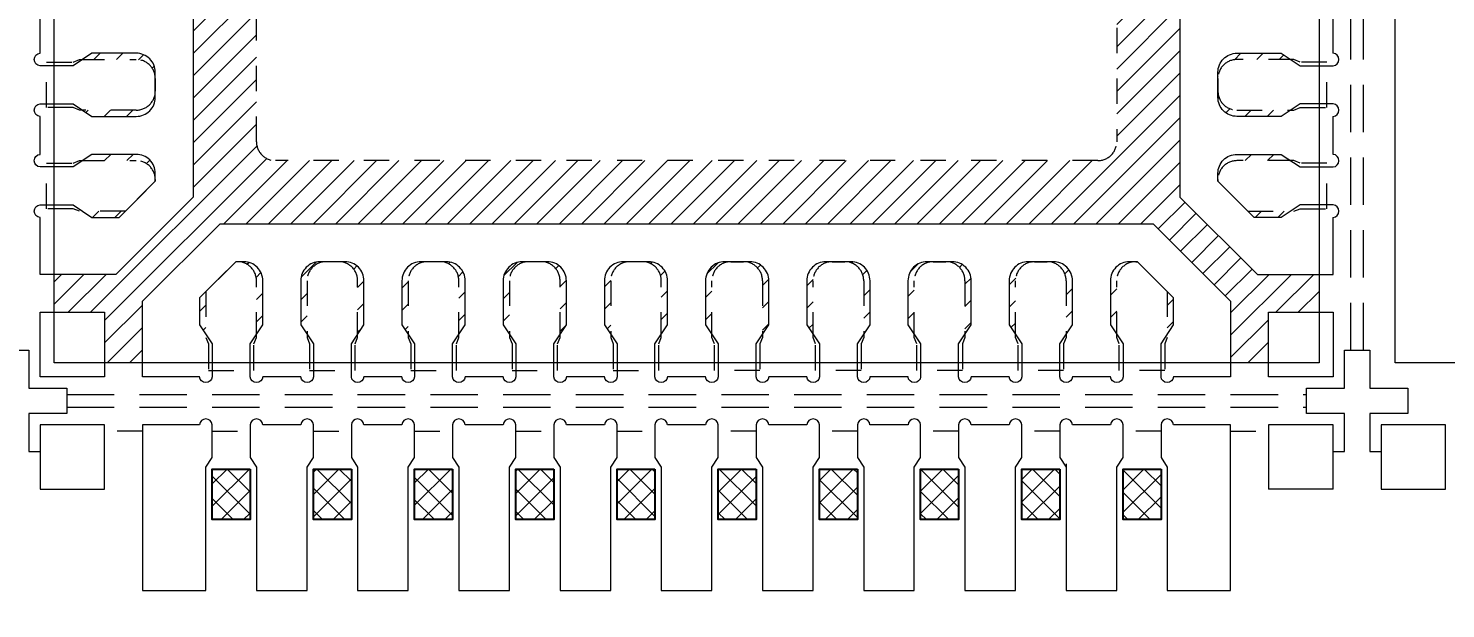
# Model space of a CAD drawing. Extents: x -140 to 3541, y -503 to -95.
# Drawn here: x 3213.26 to 3218.86, y -344.53 to -342.24 of the extents above; entities that cross this region are included whole.
import ezdxf

# ---------------------------------------------------------------- set-up
doc = ezdxf.new("R2010")
doc.units = 0
doc.header["$LTSCALE"] = 5
doc.header["$MEASUREMENT"] = 0
doc.header["$PDMODE"] = 3
doc.linetypes.add('HIDDEN', pattern=[0.375, 0.25, -0.125])
doc.layers.get('Defpoints').update_dxf_attribs({"linetype": 'CONTINUOUS'})
for name, color, linetype in [('1', 7, 'CONTINUOUS'), ('1D', 4, 'CONTINUOUS'), ('ETCH', 4, 'CONTINUOUS'), ('PKG', 2, 'CONTINUOUS'), ('PLATING', 3, 'CONTINUOUS'), ('标注', 4, 'CONTINUOUS')]:
    doc.layers.add(name, color=color, linetype=linetype)
doc.layers.add('标注线', color=3, linetype='CONTINUOUS', lineweight=18)
doc.styles.add('SIMPLEX', font='SIMPLEX')
doc.styles.add('宋体', font='')
doc.styles.get('宋体').set_extended_font_data('SimSun')
doc.dimstyles.new('副本Standard', dxfattribs={"dimtxt": 0.05, "dimasz": 0.05, "dimexe": 0.07, "dimexo": 0.07, "dimgap": 0.07, "dimtad": 1, "dimzin": 1, "dimdsep": 46, "dimtxsty": 'SIMPLEX', "dimcen": 0.1, "dimclrd": 256, "dimclre": 256, "dimclrt": 256, "dimadec": 0, "dimazin": 0, "dimtfac": 1, "dimtofl": 0, "dimtmove": 0, "dimatfit": 0, "dimfxl": 1, "dimlwd": -1, "dimlwe": -1, "dimarcsym": 0})
pattern_1 = [(45, (3216.350355, -338.826074), (-0.0441942, 0.0441942), [])]

# ---------------------------------------------------------------- blocks, each defined once
blk = doc.blocks.new('*D110')
at = {"layer": 'Defpoints', "color": 0}
for p in [(3239.5643, -274.4233), (3204.8143, -346.9113), (3206.9959, -355.1343)]:
    blk.add_point(p, dxfattribs=at)
at = {"layer": '标注', "lineweight": 0}
for p, q in [((3204.8143, -346.9363), (3204.8143, -351.1343)), ((3204.8143, -351.1343), (3206.9959, -353.1343)), ((3206.9959, -353.1343), (3206.9959, -355.1343))]:
    blk.add_line(p, q, dxfattribs=at)
at = {"layer": '标注', "lineweight": 0, "insert": (3206.9959, -357.2513), "char_height": 1, "attachment_point": 5, "rotation": 90, "style": '宋体'}
blk.add_mtext('34.750', dxfattribs=at)
blk = doc.blocks.new('*D131')
at = {"layer": 'Defpoints', "color": 0}
for p in [(3204.8213, -274.4233), (3198.5555, -349.3993), (3232.8023, -349.3993)]:
    blk.add_point(p, dxfattribs=at)
at = {"layer": '标注', "lineweight": 0}
blk.add_line((3232.7773, -349.3993), (3198.5555, -349.3993), dxfattribs=at)
at = {"layer": '标注', "lineweight": 0, "insert": (3196.4412, -349.3993), "char_height": 1, "attachment_point": 5, "style": '宋体'}
blk.add_mtext('74.976', dxfattribs=at)
blk = doc.blocks.new('*U148')
at = {"layer": '标注线'}
h = blk.add_hatch(dxfattribs=at)
h.set_pattern_fill('ANSI37', color=256, scale=0.5)
h.set_pattern_definition([(45, (-3340.25684, 269.03637), (-0.0441941738, 0.0441941738), []), (135, (-3340.25684, 269.03637), (-0.0441941738, -0.0441941738), [])])
h.paths.add_polyline_path([(-0.075, -0.1), (-0.075, 0.1), (0.075, 0.1), (0.075, -0.1)])
at = {"layer": 'PLATING'}
blk.add_lwpolyline([(0.075, 0.1), (0.075, -0.1), (-0.075, -0.1), (-0.075, 0.1)], close=True, dxfattribs=at)

msp = doc.modelspace()

# ---------------------------------------------------------------- hatches: boundary and pattern name
at = {"layer": 'ETCH', "lineweight": 0}
h = msp.add_hatch(dxfattribs=at)
h.set_pattern_fill('ANSI31', color=256, scale=0.5)
h.set_pattern_definition([(45, (2657.711686, -341.60486), (-0.044194174, 0.044194174), [])])
h.paths.add_polyline_path([(3217.81434, -339.21741), (3218.12041, -338.91135), (3218.36434, -338.91135), (3218.36434, -338.76135), (3218.16434, -338.76135), (3218.16434, -338.56135), (3218.01434, -338.56135), (3218.01434, -338.80528), (3217.70828, -339.11135), (3214.02041, -339.11135), (3213.71434, -338.80528), (3213.71434, -338.56135), (3213.56434, -338.56135), (3213.56434, -338.76135), (3213.36434, -338.76135), (3213.36434, -338.91135), (3213.60828, -338.91135), (3213.91434, -339.21741), (3213.91434, -342.90528), (3213.60828, -343.21135), (3213.36434, -343.21135), (3213.36434, -343.36135), (3213.56434, -343.36135), (3213.56434, -343.56135), (3213.71434, -343.56135), (3213.71434, -343.31741), (3214.02041, -343.01135), (3217.70828, -343.01135), (3218.01434, -343.31741), (3218.01434, -343.56135), (3218.16434, -343.56135), (3218.16434, -343.36135), (3218.36434, -343.36135), (3218.36434, -343.21135), (3218.12041, -343.21135), (3217.81434, -342.90528)])
h.paths.add_polyline_path([(3214.46434, -339.36135), (3217.48934, -339.36135, -0.4142136), (3217.56434, -339.43635), (3217.56434, -342.68635, -0.4142136), (3217.48934, -342.76135), (3214.23934, -342.76135, -0.4142136), (3214.16434, -342.68635), (3214.16434, -339.66135)], flags=16)
h = msp.add_hatch(dxfattribs=at)
h.set_pattern_fill('ANSI31', color=256, scale=0.5)
h.set_pattern_definition(pattern_1)
h.paths.add_polyline_path([(3213.47684, -340.56135), (3213.51434, -340.58635), (3213.68934, -340.58635, 0.4142136), (3213.76434, -340.51135), (3213.76434, -340.48635, -0.4142136), (3213.68934, -340.56135)])
h.paths.add_polyline_path([(3213.51434, -340.33635), (3213.47684, -340.36135), (3213.68934, -340.36135, -0.4142136), (3213.76434, -340.43635), (3213.76434, -340.41135, 0.4142136), (3213.68934, -340.33635)])
h.paths.add_polyline_path([(3213.47684, -340.16135), (3213.51434, -340.18635), (3213.68934, -340.18635, 0.4142136), (3213.76434, -340.11135), (3213.76434, -340.08635, -0.4142136), (3213.68934, -340.16135)])
h.paths.add_polyline_path([(3213.51434, -339.93635), (3213.47684, -339.96135), (3213.68934, -339.96135, -0.4142136), (3213.76434, -340.03635), (3213.76434, -340.01135, 0.4142136), (3213.68934, -339.93635)])
h.paths.add_polyline_path([(3213.47684, -339.76135), (3213.51434, -339.78635), (3213.68934, -339.78635, 0.4142136), (3213.76434, -339.71135), (3213.76434, -339.68635, -0.4142136), (3213.68934, -339.76135)])
h.paths.add_polyline_path([(3213.51434, -339.53635), (3213.47684, -339.56135), (3213.68934, -339.56135, -0.4142136), (3213.76434, -339.63635), (3213.76434, -339.61135, 0.4142136), (3213.68934, -339.53635)])
h.paths.add_polyline_path([(3213.47684, -339.36135), (3213.51434, -339.38635), (3213.68934, -339.38635, 0.4142136), (3213.76434, -339.31135), (3213.76434, -339.28635, -0.4142136), (3213.68934, -339.36135)])
h.paths.add_polyline_path([(3213.51434, -339.13635), (3213.47684, -339.16135), (3213.64614, -339.16135), (3213.62114, -339.13635)])
h.paths.add_polyline_path([(3213.47684, -342.96135), (3213.51434, -342.98635), (3213.62114, -342.98635), (3213.64614, -342.96135)])
h.paths.add_polyline_path([(3213.51434, -342.73635), (3213.47684, -342.76135), (3213.68934, -342.76135, -0.4142136), (3213.76434, -342.83635), (3213.76434, -342.81135, 0.4142136), (3213.68934, -342.73635)])
h.paths.add_polyline_path([(3213.47684, -342.56135), (3213.51434, -342.58635), (3213.68934, -342.58635, 0.4142136), (3213.76434, -342.51135), (3213.76434, -342.48635, -0.4142136), (3213.68934, -342.56135)])
h.paths.add_polyline_path([(3213.51434, -342.33635), (3213.47684, -342.36135), (3213.68934, -342.36135, -0.4142136), (3213.76434, -342.43635), (3213.76434, -342.41135, 0.4142136), (3213.68934, -342.33635)])
h.paths.add_polyline_path([(3213.47684, -342.16135), (3213.51434, -342.18635), (3213.68934, -342.18635, 0.4142136), (3213.76434, -342.11135), (3213.76434, -342.08635, -0.4142136), (3213.68934, -342.16135)])
h.paths.add_polyline_path([(3213.51434, -341.93635), (3213.47684, -341.96135), (3213.68934, -341.96135, -0.4142136), (3213.76434, -342.03635), (3213.76434, -342.01135, 0.4142136), (3213.68934, -341.93635)])
h.paths.add_polyline_path([(3213.47684, -341.76135), (3213.51434, -341.78635), (3213.68934, -341.78635, 0.4142136), (3213.76434, -341.71135), (3213.76434, -341.68635, -0.4142136), (3213.68934, -341.76135)])
h.paths.add_polyline_path([(3213.51434, -341.53635), (3213.47684, -341.56135), (3213.68934, -341.56135, -0.4142136), (3213.76434, -341.63635), (3213.76434, -341.61135, 0.4142136), (3213.68934, -341.53635)])
h.paths.add_polyline_path([(3213.47684, -341.36135), (3213.51434, -341.38635), (3213.68934, -341.38635, 0.4142136), (3213.76434, -341.31135), (3213.76434, -341.28635, -0.4142136), (3213.68934, -341.36135)])
h.paths.add_polyline_path([(3213.51434, -341.13635), (3213.47684, -341.16135), (3213.68934, -341.16135, -0.4142136), (3213.76434, -341.23635), (3213.76434, -341.21135, 0.4142136), (3213.68934, -341.13635)])
h.paths.add_polyline_path([(3213.47684, -340.96135), (3213.51434, -340.98635), (3213.68934, -340.98635, 0.4142136), (3213.76434, -340.91135), (3213.76434, -340.88635, -0.4142136), (3213.68934, -340.96135)])
h.paths.add_polyline_path([(3213.51434, -340.73635), (3213.47684, -340.76135), (3213.68934, -340.76135, -0.4142136), (3213.76434, -340.83635), (3213.76434, -340.81135, 0.4142136), (3213.68934, -340.73635)])
h = msp.add_hatch(dxfattribs=at)
h.set_pattern_fill('ANSI31', color=256, scale=0.5)
h.set_pattern_definition(pattern_1)
h.paths.add_polyline_path([(3218.25184, -340.56135), (3218.21434, -340.58635), (3218.03934, -340.58635, -0.4142136), (3217.96434, -340.51135), (3217.96434, -340.48635, 0.4142136), (3218.03934, -340.56135)])
h.paths.add_polyline_path([(3218.21434, -340.33635), (3218.25184, -340.36135), (3218.03934, -340.36135, 0.4142136), (3217.96434, -340.43635), (3217.96434, -340.41135, -0.4142136), (3218.03934, -340.33635)])
h.paths.add_polyline_path([(3218.25184, -340.16135), (3218.21434, -340.18635), (3218.03934, -340.18635, -0.4142136), (3217.96434, -340.11135), (3217.96434, -340.08635, 0.4142136), (3218.03934, -340.16135)])
h.paths.add_polyline_path([(3218.21434, -339.93635), (3218.25184, -339.96135), (3218.03934, -339.96135, 0.4142136), (3217.96434, -340.03635), (3217.96434, -340.01135, -0.4142136), (3218.03934, -339.93635)])
h.paths.add_polyline_path([(3218.25184, -339.76135), (3218.21434, -339.78635), (3218.03934, -339.78635, -0.4142136), (3217.96434, -339.71135), (3217.96434, -339.68635, 0.4142136), (3218.03934, -339.76135)])
h.paths.add_polyline_path([(3218.21434, -339.53635), (3218.25184, -339.56135), (3218.03934, -339.56135, 0.4142136), (3217.96434, -339.63635), (3217.96434, -339.61135, -0.4142136), (3218.03934, -339.53635)])
h.paths.add_polyline_path([(3218.25184, -339.36135), (3218.21434, -339.38635), (3218.03934, -339.38635, -0.4142136), (3217.96434, -339.31135), (3217.96434, -339.28635, 0.4142136), (3218.03934, -339.36135)])
h.paths.add_polyline_path([(3218.21434, -339.13635), (3218.25184, -339.16135), (3218.08254, -339.16135), (3218.10754, -339.13635)])
h.paths.add_polyline_path([(3218.25184, -342.96135), (3218.21434, -342.98635), (3218.10754, -342.98635), (3218.08254, -342.96135)])
h.paths.add_polyline_path([(3218.21434, -342.73635), (3218.25184, -342.76135), (3218.03934, -342.76135, 0.4142136), (3217.96434, -342.83635), (3217.96434, -342.81135, -0.4142136), (3218.03934, -342.73635)])
h.paths.add_polyline_path([(3218.25184, -342.56135), (3218.21434, -342.58635), (3218.03934, -342.58635, -0.4142136), (3217.96434, -342.51135), (3217.96434, -342.48635, 0.4142136), (3218.03934, -342.56135)])
h.paths.add_polyline_path([(3218.21434, -342.33635), (3218.25184, -342.36135), (3218.03934, -342.36135, 0.4142136), (3217.96434, -342.43635), (3217.96434, -342.41135, -0.4142136), (3218.03934, -342.33635)])
h.paths.add_polyline_path([(3218.25184, -342.16135), (3218.21434, -342.18635), (3218.03934, -342.18635, -0.4142136), (3217.96434, -342.11135), (3217.96434, -342.08635, 0.4142136), (3218.03934, -342.16135)])
h.paths.add_polyline_path([(3218.21434, -341.93635), (3218.25184, -341.96135), (3218.03934, -341.96135, 0.4142136), (3217.96434, -342.03635), (3217.96434, -342.01135, -0.4142136), (3218.03934, -341.93635)])
h.paths.add_polyline_path([(3218.25184, -341.76135), (3218.21434, -341.78635), (3218.03934, -341.78635, -0.4142136), (3217.96434, -341.71135), (3217.96434, -341.68635, 0.4142136), (3218.03934, -341.76135)])
h.paths.add_polyline_path([(3218.21434, -341.53635), (3218.25184, -341.56135), (3218.03934, -341.56135, 0.4142136), (3217.96434, -341.63635), (3217.96434, -341.61135, -0.4142136), (3218.03934, -341.53635)])
h.paths.add_polyline_path([(3218.25184, -341.36135), (3218.21434, -341.38635), (3218.03934, -341.38635, -0.4142136), (3217.96434, -341.31135), (3217.96434, -341.28635, 0.4142136), (3218.03934, -341.36135)])
h.paths.add_polyline_path([(3218.21434, -341.13635), (3218.25184, -341.16135), (3218.03934, -341.16135, 0.4142136), (3217.96434, -341.23635), (3217.96434, -341.21135, -0.4142136), (3218.03934, -341.13635)])
h.paths.add_polyline_path([(3218.25184, -340.96135), (3218.21434, -340.98635), (3218.03934, -340.98635, -0.4142136), (3217.96434, -340.91135), (3217.96434, -340.88635, 0.4142136), (3218.03934, -340.96135)])
h.paths.add_polyline_path([(3218.21434, -340.73635), (3218.25184, -340.76135), (3218.03934, -340.76135, 0.4142136), (3217.96434, -340.83635), (3217.96434, -340.81135, -0.4142136), (3218.03934, -340.73635)])
h = msp.add_hatch(dxfattribs=at)
h.set_pattern_fill('ANSI31', color=256, scale=0.5)
h.set_pattern_definition(pattern_1)
h.paths.add_polyline_path([(3216.36434, -343.44885), (3216.33934, -343.41135), (3216.33934, -343.23635, -0.4142136), (3216.41434, -343.16135), (3216.43934, -343.16135, 0.4142136), (3216.36434, -343.23635)])
h.paths.add_polyline_path([(3216.58934, -343.41135), (3216.56434, -343.44885), (3216.56434, -343.23635, 0.4142136), (3216.48934, -343.16135), (3216.51434, -343.16135, -0.4142136), (3216.58934, -343.23635)])
h.paths.add_polyline_path([(3216.76434, -343.44885), (3216.73934, -343.41135), (3216.73934, -343.23635, -0.4142136), (3216.81434, -343.16135), (3216.83934, -343.16135, 0.4142136), (3216.76434, -343.23635)])
h.paths.add_polyline_path([(3216.98934, -343.41135), (3216.96434, -343.44885), (3216.96434, -343.23635, 0.4142136), (3216.88934, -343.16135), (3216.91434, -343.16135, -0.4142136), (3216.98934, -343.23635)])
h.paths.add_polyline_path([(3217.16434, -343.44885), (3217.13934, -343.41135), (3217.13934, -343.23635, -0.4142136), (3217.21434, -343.16135), (3217.23934, -343.16135, 0.4142136), (3217.16434, -343.23635)])
h.paths.add_polyline_path([(3217.38934, -343.41135), (3217.36434, -343.44885), (3217.36434, -343.23635, 0.4142136), (3217.28934, -343.16135), (3217.31434, -343.16135, -0.4142136), (3217.38934, -343.23635)])
h.paths.add_polyline_path([(3217.56434, -343.44885), (3217.53934, -343.41135), (3217.53934, -343.23635, -0.4142136), (3217.61434, -343.16135), (3217.63934, -343.16135, 0.4142136), (3217.56434, -343.23635)])
h.paths.add_polyline_path([(3217.78934, -343.41135), (3217.76434, -343.44885), (3217.76434, -343.27955), (3217.78934, -343.30455)])
h.paths.add_polyline_path([(3213.96434, -343.44885), (3213.93934, -343.41135), (3213.93934, -343.30455), (3213.96434, -343.27955)])
h.paths.add_polyline_path([(3214.18934, -343.41135), (3214.16434, -343.44885), (3214.16434, -343.23635, 0.4142136), (3214.08934, -343.16135), (3214.11434, -343.16135, -0.4142136), (3214.18934, -343.23635)])
h.paths.add_polyline_path([(3214.36434, -343.44885), (3214.33934, -343.41135), (3214.33934, -343.23635, -0.4142136), (3214.41434, -343.16135), (3214.43934, -343.16135, 0.4142136), (3214.36434, -343.23635)])
h.paths.add_polyline_path([(3214.58934, -343.41135), (3214.56434, -343.44885), (3214.56434, -343.23635, 0.4142136), (3214.48934, -343.16135), (3214.51434, -343.16135, -0.4142136), (3214.58934, -343.23635)])
h.paths.add_polyline_path([(3214.76434, -343.44885), (3214.73934, -343.41135), (3214.73934, -343.23635, -0.4142136), (3214.81434, -343.16135), (3214.83934, -343.16135, 0.4142136), (3214.76434, -343.23635)])
h.paths.add_polyline_path([(3214.98934, -343.41135), (3214.96434, -343.44885), (3214.96434, -343.23635, 0.4142136), (3214.88934, -343.16135), (3214.91434, -343.16135, -0.4142136), (3214.98934, -343.23635)])
h.paths.add_polyline_path([(3215.16434, -343.44885), (3215.13934, -343.41135), (3215.13934, -343.23635, -0.4142136), (3215.21434, -343.16135), (3215.23934, -343.16135, 0.4142136), (3215.16434, -343.23635)])
h.paths.add_polyline_path([(3215.38934, -343.41135), (3215.36434, -343.44885), (3215.36434, -343.23635, 0.4142136), (3215.28934, -343.16135), (3215.31434, -343.16135, -0.4142136), (3215.38934, -343.23635)])
h.paths.add_polyline_path([(3215.56434, -343.44885), (3215.53934, -343.41135), (3215.53934, -343.23635, -0.4142136), (3215.61434, -343.16135), (3215.63934, -343.16135, 0.4142136), (3215.56434, -343.23635)])
h.paths.add_polyline_path([(3215.78934, -343.41135), (3215.76434, -343.44885), (3215.76434, -343.23635, 0.4142136), (3215.68934, -343.16135), (3215.71434, -343.16135, -0.4142136), (3215.78934, -343.23635)])
h.paths.add_polyline_path([(3215.96434, -343.44885), (3215.93934, -343.41135), (3215.93934, -343.23635, -0.4142136), (3216.01434, -343.16135), (3216.03934, -343.16135, 0.4142136), (3215.96434, -343.23635)])
h.paths.add_polyline_path([(3216.18934, -343.41135), (3216.16434, -343.44885), (3216.16434, -343.23635, 0.4142136), (3216.08934, -343.16135), (3216.11434, -343.16135, -0.4142136), (3216.18934, -343.23635)])

# ---------------------------------------------------------------- linework, layer by layer
at = {"layer": '1', "linetype": 'Continuous', "lineweight": 0}
for p, q in [((3213.30934, -344.06135), (3213.56434, -344.06135)), ((3218.41934, -344.06135), (3218.16434, -344.06135)), ((3218.60934, -344.06135), (3218.86434, -344.06135))]:
    msp.add_line(p, q, dxfattribs=at)
for points in [[(3213.91434, -339.21741), (3213.91434, -342.90528), (3213.60828, -343.21135), (3213.30934, -343.21135), (3213.30934, -342.9862, -0.9266253), (3213.30934, -342.93635), (3213.43934, -342.93635), (3213.51434, -342.98635), (3213.62114, -342.98635), (3213.76434, -342.84315), (3213.76434, -342.81135, 0.4142136), (3213.68934, -342.73635), (3213.51434, -342.73635), (3213.43934, -342.78635), (3213.30934, -342.78635, -0.9266253), (3213.30934, -342.73649), (3213.30934, -342.5862, -0.9266253), (3213.30934, -342.53635), (3213.43934, -342.53635), (3213.51434, -342.58635), (3213.68934, -342.58635, 0.4142136), (3213.76434, -342.51135), (3213.76434, -342.41135, 0.4142136), (3213.68934, -342.33635), (3213.51434, -342.33635), (3213.43934, -342.38635), (3213.30934, -342.38635, -0.9266253), (3213.30934, -342.33649), (3213.30934, -342.1862, -0.9266253)], [(3215.36434, -344.46135), (3215.56434, -344.46135), (3215.56434, -343.97385), (3215.58934, -343.93635), (3215.58934, -343.80635, 0.9266253), (3215.53949, -343.80635), (3215.3892, -343.80635, 0.9266253), (3215.33934, -343.80635), (3215.33934, -343.93635), (3215.36434, -343.97385), (3215.36434, -344.46135), (3215.38931, -344.46135)], [(3217.36434, -343.96135), (3217.36434, -344.46135), (3217.56434, -344.46135), (3217.56434, -343.97385), (3217.58934, -343.93635), (3217.58934, -343.80635, 0.9266253), (3217.53949, -343.80635), (3217.3892, -343.80635, 0.9266253), (3217.33934, -343.80635), (3217.33934, -343.93635), (3217.36434, -343.97385)]]:
    msp.add_lwpolyline(points, format="xyb", dxfattribs=at)
at = {"layer": '1', "lineweight": 0}
msp.add_lwpolyline([(3217.81434, -339.21741), (3217.81434, -342.90528), (3218.12041, -343.21135), (3218.41934, -343.21135), (3218.41934, -342.9862, 0.9266253), (3218.41934, -342.93635), (3218.28934, -342.93635), (3218.21434, -342.98635), (3218.10754, -342.98635), (3217.96434, -342.84315), (3217.96434, -342.81135, -0.4142136), (3218.03934, -342.73635), (3218.21434, -342.73635), (3218.28934, -342.78635), (3218.41934, -342.78635, 0.9266253), (3218.41934, -342.73649), (3218.41934, -342.5862, 0.9266253), (3218.41934, -342.53635), (3218.28934, -342.53635), (3218.21434, -342.58635), (3218.03934, -342.58635, -0.4142136), (3217.96434, -342.51135), (3217.96434, -342.41135, -0.4142136), (3218.03934, -342.33635), (3218.21434, -342.33635), (3218.28934, -342.38635), (3218.41934, -342.38635, 0.9266253), (3218.41934, -342.33649), (3218.41934, -342.1862, 0.9266253)], format="xyb", dxfattribs=at)
at = {"layer": '1', "linetype": 'Continuous', "lineweight": 0}
for points in [[(3214.1892, -343.61635, -0.9266253), (3214.13934, -343.61635), (3214.13934, -343.48635), (3214.18934, -343.41135), (3214.18934, -343.23635, 0.4142136), (3214.11434, -343.16135), (3214.08254, -343.16135), (3213.93934, -343.30455), (3213.93934, -343.41135), (3213.98934, -343.48635), (3213.98934, -343.61635, -0.9266253), (3213.93949, -343.61635), (3213.71434, -343.61635), (3213.71434, -343.31741), (3214.02041, -343.01135), (3217.70828, -343.01135), (3218.01434, -343.31741), (3218.01434, -343.61635), (3217.7892, -343.61635, -0.9266253), (3217.73934, -343.61635), (3217.73934, -343.48635), (3217.78934, -343.41135), (3217.78934, -343.30455), (3217.64614, -343.16135), (3217.61434, -343.16135, 0.4142136), (3217.53934, -343.23635), (3217.53934, -343.41135), (3217.58934, -343.48635), (3217.58934, -343.61635, -0.9266253), (3217.53949, -343.61635), (3217.3892, -343.61635, -0.9266253), (3217.33934, -343.61635), (3217.33934, -343.48635), (3217.38934, -343.41135), (3217.38934, -343.23635, 0.4142136), (3217.31434, -343.16135), (3217.21434, -343.16135, 0.4142136), (3217.13934, -343.23635), (3217.13934, -343.41135), (3217.18934, -343.48635), (3217.18934, -343.61635, -0.9266253), (3217.13949, -343.61635), (3216.9892, -343.61635, -0.9266253), (3216.93934, -343.61635), (3216.93934, -343.48635), (3216.98934, -343.41135), (3216.98934, -343.23635, 0.4142136), (3216.91434, -343.16135), (3216.81434, -343.16135, 0.4142136), (3216.73934, -343.23635), (3216.73934, -343.41135), (3216.78934, -343.48635), (3216.78934, -343.61635, -0.9266253), (3216.73949, -343.61635), (3216.5892, -343.61635, -0.9266253), (3216.53934, -343.61635), (3216.53934, -343.48635), (3216.58934, -343.41135), (3216.58934, -343.23635, 0.4142136), (3216.51434, -343.16135), (3216.41434, -343.16135, 0.4142136), (3216.33934, -343.23635), (3216.33934, -343.41135), (3216.38934, -343.48635), (3216.38934, -343.61635, -0.9266253), (3216.33949, -343.61635), (3216.1892, -343.61635, -0.9266253), (3216.13934, -343.61635), (3216.13934, -343.48635), (3216.18934, -343.41135), (3216.18934, -343.23635, 0.4142136), (3216.11434, -343.16135), (3216.01434, -343.16135, 0.4142136), (3215.93934, -343.23635), (3215.93934, -343.41135), (3215.98934, -343.48635), (3215.98934, -343.61635, -0.9266253), (3215.93949, -343.61635), (3215.7892, -343.61635, -0.9266253), (3215.73934, -343.61635), (3215.73934, -343.48635), (3215.78934, -343.41135), (3215.78934, -343.23635, 0.4142136), (3215.71434, -343.16135), (3215.61434, -343.16135, 0.4142136), (3215.53934, -343.23635), (3215.53934, -343.41135), (3215.58934, -343.48635), (3215.58934, -343.61635, -0.9266253), (3215.53949, -343.61635), (3215.3892, -343.61635, -0.9266253), (3215.33934, -343.61635), (3215.33934, -343.48635), (3215.38934, -343.41135), (3215.38934, -343.23635, 0.4142136), (3215.31434, -343.16135), (3215.21434, -343.16135, 0.4142136), (3215.13934, -343.23635), (3215.13934, -343.41135), (3215.18934, -343.48635), (3215.18934, -343.61635, -0.9266253), (3215.13949, -343.61635), (3214.9892, -343.61635, -0.9266253), (3214.93934, -343.61635), (3214.93934, -343.48635), (3214.98934, -343.41135), (3214.98934, -343.23635, 0.4142136), (3214.91434, -343.16135), (3214.81434, -343.16135, 0.4142136), (3214.73934, -343.23635), (3214.73934, -343.41135), (3214.78934, -343.48635), (3214.78934, -343.61635, -0.9266253), (3214.73949, -343.61635), (3214.5892, -343.61635, -0.9266253), (3214.53934, -343.61635), (3214.53934, -343.48635), (3214.58934, -343.41135), (3214.58934, -343.23635, 0.4142136), (3214.51434, -343.16135), (3214.41434, -343.16135, 0.4142136), (3214.33934, -343.23635), (3214.33934, -343.41135), (3214.38934, -343.48635), (3214.38934, -343.61635, -0.9266253), (3214.33949, -343.61635)], [(3213.71434, -344.46135), (3213.96434, -344.46135), (3213.96434, -343.97385), (3213.98934, -343.93635), (3213.98934, -343.80635, 0.9266253), (3213.93949, -343.80635), (3213.71434, -343.80635)], [(3214.38934, -343.93635), (3214.38934, -343.80635, 0.9266253), (3214.33949, -343.80635), (3214.1892, -343.80635, 0.9266253), (3214.13934, -343.80635), (3214.13934, -343.93635), (3214.16434, -343.97385), (3214.16434, -344.46135), (3214.36434, -344.46135), (3214.36434, -343.97385)], [(3214.76434, -344.46135), (3214.76434, -343.97385), (3214.78934, -343.93635), (3214.78934, -343.80635, 0.9266253), (3214.73949, -343.80635), (3214.5892, -343.80635, 0.9266253), (3214.53934, -343.80635), (3214.53934, -343.93635), (3214.56434, -343.97385), (3214.56434, -344.46135), (3214.73931, -344.46135)], [(3215.16434, -344.46135), (3215.16434, -343.97385), (3215.18934, -343.93635), (3215.18934, -343.80635, 0.9266253), (3215.13949, -343.80635), (3214.9892, -343.80635, 0.9266253), (3214.93934, -343.80635), (3214.93934, -343.93635), (3214.96434, -343.97385), (3214.96434, -344.46135)], [(3215.96434, -344.46135), (3215.96434, -343.97385), (3215.98934, -343.93635), (3215.98934, -343.80635, 0.9266253), (3215.93949, -343.80635), (3215.7892, -343.80635, 0.9266253), (3215.73934, -343.80635), (3215.73934, -343.93635), (3215.76434, -343.97385), (3215.76434, -344.46135)], [(3216.36434, -344.46135), (3216.36434, -343.97385), (3216.38934, -343.93635), (3216.38934, -343.80635, 0.9266253), (3216.33949, -343.80635), (3216.1892, -343.80635, 0.9266253), (3216.13934, -343.80635), (3216.13934, -343.93635), (3216.16434, -343.97385), (3216.16434, -344.46135)], [(3216.76434, -344.46135), (3216.76434, -343.97385), (3216.78934, -343.93635), (3216.78934, -343.80635, 0.9266253), (3216.73949, -343.80635), (3216.5892, -343.80635, 0.9266253), (3216.53934, -343.80635), (3216.53934, -343.93635), (3216.56434, -343.97385), (3216.56434, -344.46135)], [(3217.16434, -344.46135), (3217.16434, -343.97385), (3217.18934, -343.93635), (3217.18934, -343.80635, 0.9266253), (3217.13949, -343.80635), (3216.9892, -343.80635, 0.9266253), (3216.93934, -343.80635), (3216.93934, -343.93635), (3216.96434, -343.97385), (3216.96434, -344.46135)], [(3218.01434, -344.46135), (3218.01434, -343.80635), (3217.7892, -343.80635, 0.9266253), (3217.73934, -343.80635), (3217.73934, -343.93635), (3217.76434, -343.97385), (3217.76434, -344.46135)]]:
    msp.add_lwpolyline(points, format="xyb", close=True, dxfattribs=at)
for points in [[(3213.56434, -343.61635), (3213.30934, -343.61635), (3213.30934, -343.36135), (3213.56434, -343.36135)], [(3218.41934, -343.36135), (3218.41934, -343.61635), (3218.16434, -343.61635), (3218.16434, -343.36135)]]:
    msp.add_lwpolyline(points, close=True, dxfattribs=at)
at = {"layer": '1', "lineweight": 0}
for points in [[(3213.56434, -344.06135), (3213.56434, -343.80635), (3213.30934, -343.80635), (3213.30934, -344.06135)], [(3218.41934, -344.06135), (3218.41934, -343.80635), (3218.16434, -343.80635), (3218.16434, -344.06135)], [(3218.86434, -344.06135), (3218.86434, -343.80635), (3218.60934, -343.80635), (3218.60934, -344.06135)]]:
    msp.add_lwpolyline(points, dxfattribs=at)
at = {"layer": '1D', "linetype": 'HIDDEN', "lineweight": 5, "ltscale": 0.15}
for p, q in [((3218.48934, -343.51135), (3218.48934, -338.61135)), ((3218.53934, -343.51135), (3218.53934, -338.61135)), ((3213.41434, -343.68635), (3218.31434, -343.68635)), ((3213.41434, -343.73635), (3218.31434, -343.73635))]:
    msp.add_line(p, q, dxfattribs=at)
at = {"layer": '1D', "linetype": 'HIDDEN', "lineweight": 0, "ltscale": 0.05}
for p, q in [((3213.98934, -343.83135), (3214.13934, -343.83135)), ((3214.38934, -343.83135), (3214.53934, -343.83135)), ((3214.78934, -343.83135), (3214.93934, -343.83135)), ((3215.18934, -343.83135), (3215.33934, -343.83135)), ((3215.58934, -343.83135), (3215.73934, -343.83135)), ((3216.13934, -343.83135), (3215.98934, -343.83135)), ((3216.53934, -343.83135), (3216.38934, -343.83135)), ((3216.93934, -343.83135), (3216.78934, -343.83135)), ((3217.33934, -343.83135), (3217.18934, -343.83135)), ((3217.73934, -343.83135), (3217.58934, -343.83135))]:
    msp.add_line(p, q, dxfattribs=at)
for points in [[(3214.16434, -342.68635), (3214.16434, -339.66135), (3214.46434, -339.36135), (3217.48934, -339.36135, -0.4142136), (3217.56434, -339.43635), (3217.56434, -342.68635, -0.4142136), (3217.48934, -342.76135), (3214.23934, -342.76135, -0.4142136)], [(3213.33434, -342.37135), (3213.43934, -342.37135), (3213.46434, -342.36135), (3213.68934, -342.36135, -0.4142136), (3213.76434, -342.43635), (3213.76434, -342.48635, -0.4142136), (3213.68934, -342.56135), (3213.46434, -342.56135), (3213.43934, -342.55135), (3213.33434, -342.55135)], [(3218.39434, -342.55135), (3218.39434, -342.37135), (3218.28934, -342.37135), (3218.26434, -342.36135), (3218.03934, -342.36135, 0.4142136), (3217.96434, -342.43635), (3217.96434, -342.48635, 0.4142136), (3218.03934, -342.56135), (3218.26434, -342.56135), (3218.28934, -342.55135)], [(3213.33434, -342.77135), (3213.43934, -342.77135), (3213.46434, -342.76135), (3213.68934, -342.76135, -0.4142136), (3213.76434, -342.83635), (3213.76434, -342.84315), (3213.64614, -342.96135), (3213.46434, -342.96135), (3213.43934, -342.95135), (3213.33434, -342.95135)], [(3218.39434, -342.95135), (3218.39434, -342.77135), (3218.28934, -342.77135), (3218.26434, -342.76135), (3218.03934, -342.76135, 0.4142136), (3217.96434, -342.83635), (3217.96434, -342.84315), (3218.08254, -342.96135), (3218.26434, -342.96135), (3218.28934, -342.95135)], [(3213.97434, -343.59135), (3214.15434, -343.59135), (3214.15434, -343.48635), (3214.16434, -343.46135), (3214.16434, -343.23635, 0.4142136), (3214.08934, -343.16135), (3214.08254, -343.16135), (3213.96434, -343.27955), (3213.96434, -343.46135), (3213.97434, -343.48635)], [(3214.37434, -343.59135), (3214.55434, -343.59135), (3214.55434, -343.48635), (3214.56434, -343.46135), (3214.56434, -343.23635, 0.4142136), (3214.48934, -343.16135), (3214.43934, -343.16135, 0.4142136), (3214.36434, -343.23635), (3214.36434, -343.46135), (3214.37434, -343.48635)], [(3214.77434, -343.59135), (3214.95434, -343.59135), (3214.95434, -343.48635), (3214.96434, -343.46135), (3214.96434, -343.23635, 0.4142136), (3214.88934, -343.16135), (3214.83934, -343.16135, 0.4142136), (3214.76434, -343.23635), (3214.76434, -343.46135), (3214.77434, -343.48635)], [(3215.17434, -343.59135), (3215.35434, -343.59135), (3215.35434, -343.48635), (3215.36434, -343.46135), (3215.36434, -343.23635, 0.4142136), (3215.28934, -343.16135), (3215.23934, -343.16135, 0.4142136), (3215.16434, -343.23635), (3215.16434, -343.46135), (3215.17434, -343.48635)], [(3215.57434, -343.59135), (3215.75434, -343.59135), (3215.75434, -343.48635), (3215.76434, -343.46135), (3215.76434, -343.23635, 0.4142136), (3215.68934, -343.16135), (3215.63934, -343.16135, 0.4142136), (3215.56434, -343.23635), (3215.56434, -343.46135), (3215.57434, -343.48635)], [(3215.97434, -343.59135), (3215.97434, -343.48635), (3215.96434, -343.46135), (3215.96434, -343.23635, -0.4142136), (3216.03934, -343.16135), (3216.08934, -343.16135, -0.4142136), (3216.16434, -343.23635), (3216.16434, -343.46135), (3216.15434, -343.48635), (3216.15434, -343.59135)], [(3216.37434, -343.59135), (3216.37434, -343.48635), (3216.36434, -343.46135), (3216.36434, -343.23635, -0.4142136), (3216.43934, -343.16135), (3216.48934, -343.16135, -0.4142136), (3216.56434, -343.23635), (3216.56434, -343.46135), (3216.55434, -343.48635), (3216.55434, -343.59135)], [(3216.77434, -343.59135), (3216.77434, -343.48635), (3216.76434, -343.46135), (3216.76434, -343.23635, -0.4142136), (3216.83934, -343.16135), (3216.88934, -343.16135, -0.4142136), (3216.96434, -343.23635), (3216.96434, -343.46135), (3216.95434, -343.48635), (3216.95434, -343.59135)], [(3217.17434, -343.59135), (3217.17434, -343.48635), (3217.16434, -343.46135), (3217.16434, -343.23635, -0.4142136), (3217.23934, -343.16135), (3217.28934, -343.16135, -0.4142136), (3217.36434, -343.23635), (3217.36434, -343.46135), (3217.35434, -343.48635), (3217.35434, -343.59135)], [(3217.57434, -343.59135), (3217.57434, -343.48635), (3217.56434, -343.46135), (3217.56434, -343.23635, -0.4142136), (3217.63934, -343.16135), (3217.64614, -343.16135), (3217.76434, -343.27955), (3217.76434, -343.46135), (3217.75434, -343.48635), (3217.75434, -343.59135)]]:
    msp.add_lwpolyline(points, format="xyb", close=True, dxfattribs=at)
at = {"layer": '1D', "linetype": 'HIDDEN', "lineweight": 5, "ltscale": 0.15}
for points in [[(3213.11934, -343.91135), (3213.16434, -343.91135), (3213.16434, -343.76135), (3213.01434, -343.76135), (3213.01434, -343.66135), (3213.16434, -343.66135), (3213.16434, -343.51135), (3213.26434, -343.51135), (3213.26434, -343.66135), (3213.41434, -343.66135), (3213.41434, -343.76135), (3213.26434, -343.76135), (3213.26434, -343.91135), (3213.30934, -343.91135)], [(3218.41934, -343.91135), (3218.46434, -343.91135), (3218.46434, -343.76135), (3218.31434, -343.76135), (3218.31434, -343.66135), (3218.46434, -343.66135), (3218.46434, -343.51135), (3218.56434, -343.51135), (3218.56434, -343.66135), (3218.71434, -343.66135), (3218.71434, -343.76135), (3218.56434, -343.76135), (3218.56434, -343.91135), (3218.60934, -343.91135)]]:
    msp.add_lwpolyline(points, dxfattribs=at)
at = {"layer": '1D', "linetype": 'HIDDEN', "lineweight": 0, "ltscale": 0.08}
for points in [[(3213.71434, -343.83135), (3213.56434, -343.83135)], [(3218.01434, -343.83135), (3218.16434, -343.83135)]]:
    msp.add_lwpolyline(points, dxfattribs=at)
at = {"layer": 'PKG', "linetype": 'Continuous', "lineweight": 0}
for points in [[(3213.36434, -343.56135), (3213.36434, -338.56135), (3218.36434, -338.56135), (3218.36434, -343.56135)], [(3218.66434, -343.56135), (3218.66434, -338.56135), (3223.66434, -338.56135), (3223.66434, -343.56135)]]:
    msp.add_lwpolyline(points, close=True, dxfattribs=at)

# ---------------------------------------------------------------- block references
at = {"layer": 'ETCH', "color": 0, "linetype": 'ByBlock', "lineweight": 0}
for p in [(3214.06434, -344.08135), (3214.46434, -344.08135), (3214.86434, -344.08135), (3215.26434, -344.08135), (3215.66434, -344.08135), (3216.06434, -344.08135), (3216.46434, -344.08135), (3216.86434, -344.08135), (3217.26434, -344.08135), (3217.66434, -344.08135)]:
    msp.add_blockref('*U148', p, dxfattribs=at)

# ---------------------------------------------------------------- dimensions: what is measured, and where the dimension line sits
at = {"layer": '标注', "lineweight": 0}
for feature_location, offset, dtype, origin, picture, middle in [((3232.80234, -349.39935), (-34.24687, 0), 0, (3204.82134, -274.42335), '*D131', (3196.44122, -349.39935)), ((3204.81434, -346.91135), (2.18161, -8.22295), 1, (3239.56434, -274.42335), '*D110', (3206.99595, -357.25134))]:
    dim = msp.add_ordinate_dim(feature_location=feature_location, offset=offset, dtype=dtype, origin=origin, dimstyle='副本Standard', override={"dimtxt": 1, "dimasz": 1, "dimexo": 0.025, "dimgap": 0.05, "dimtad": 0, "dimdec": 3, "dimtxsty": '宋体', "dimlwe": 0}, dxfattribs=at)
    dim.commit()
    dim.dimension.update_dxf_attribs({"geometry": picture, "text_midpoint": middle})

doc.saveas('drawing.dxf')
